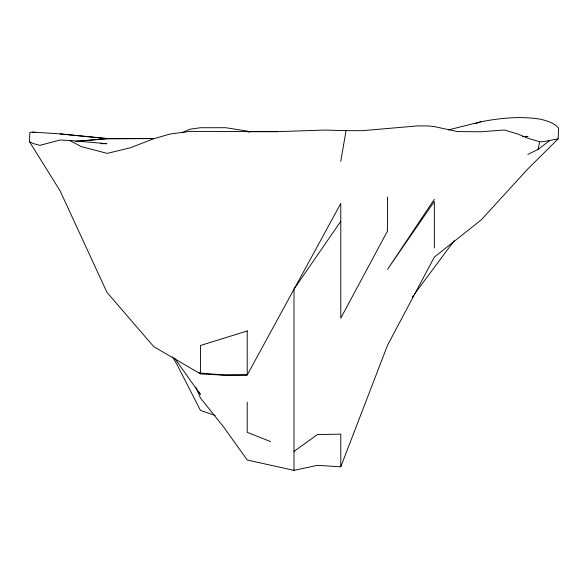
<?xml version="1.0" encoding="UTF-8"?>
<svg xmlns="http://www.w3.org/2000/svg" width="588" height="588" viewBox="0 0 588 588"><rect width="100%" height="100%" fill="white"/><g stroke="black" fill="none" stroke-linecap="round" stroke-linejoin="round"><path stroke-width="0.88" d="M387.551 197.039L387.551 230.922L340.775 318.145L340.775 203.463L247.225 374.997L223.837 375.173L200.449 373.887L153.674 346.582L106.898 292.251L60.123 190.894L29.4 141.598L29.856 132.403L32.671 132.109L60.123 133.895L106.898 138.54L153.674 138.577L106.898 138.753L75.418 141.414L106.898 138.672L153.674 138.577M340.775 161.384L346.031 130.646L362.304 130.69L417.553 125.898L428.248 125.942L434.326 126.589L457.405 131.572L480.793 131.786L504.489 130.007L518.197 134.13L527.877 138.276L539.056 141.539L542.467 141.818L558.144 138.871L558.6 128.111C554.19 122.892 547.369 121.032 541.026 119.305C521.115 115.954 500.807 117.99 481.102 121.723L474.81 123.789M527.877 154.35L538.079 149.433L539.688 141.635M195.841 387.088L200.449 398.017L223.837 427.27L247.225 460.014L294 470.371L317.388 465.336L340.775 466.821L387.551 345.215L434.326 257.088L481.102 220.022L527.877 168.881L558.144 138.871M434.326 199.303L387.551 269.326L434.326 201.441L434.326 247.864M340.775 221.286L294 289.127L294 470.371M412.284 297.058L413.357 295.595M414.43 294.132L454.134 240.779M538.079 149.433L549.405 140.738M294 451.415L317.388 434.561L340.775 434.142L340.775 466.821M182.089 132.778L189.571 129.286L200.449 127.728L225.696 127.714L247.225 131.08L249.643 132.146M448.357 129.911L480.793 121.819M247.225 131.734L277.624 131.646L190.343 131.374L170.189 134.005L153.674 138.753L130.286 147.786L107.207 153.387L81.387 146.64L69.663 140.495L60.123 140.017L39.903 145.332L32.972 143.465L29.4 141.598M277.264 131.661L324.708 130.066L346.031 130.646M100.482 143.641L106.898 143.692L69.663 140.495M99.563 138.334L104.149 138.459L100.482 138.393M60.123 133.895L106.898 138.577M32.671 132.109L35.206 132.631M215.179 415.444L200.449 410.417L177.061 364.634L172.475 356.85M270.612 441.581L247.225 432.342L247.225 402.155M199.339 372.461L200.449 373.887M200.449 394.629L174.577 358.129M199.354 392.108L200.082 393.784M247.225 330.948L200.449 345.487L200.449 373.071L223.837 374.99L247.225 374.997L247.225 330.948M527.877 136.401L522.372 136.659L527.877 136.401"/></g></svg>
